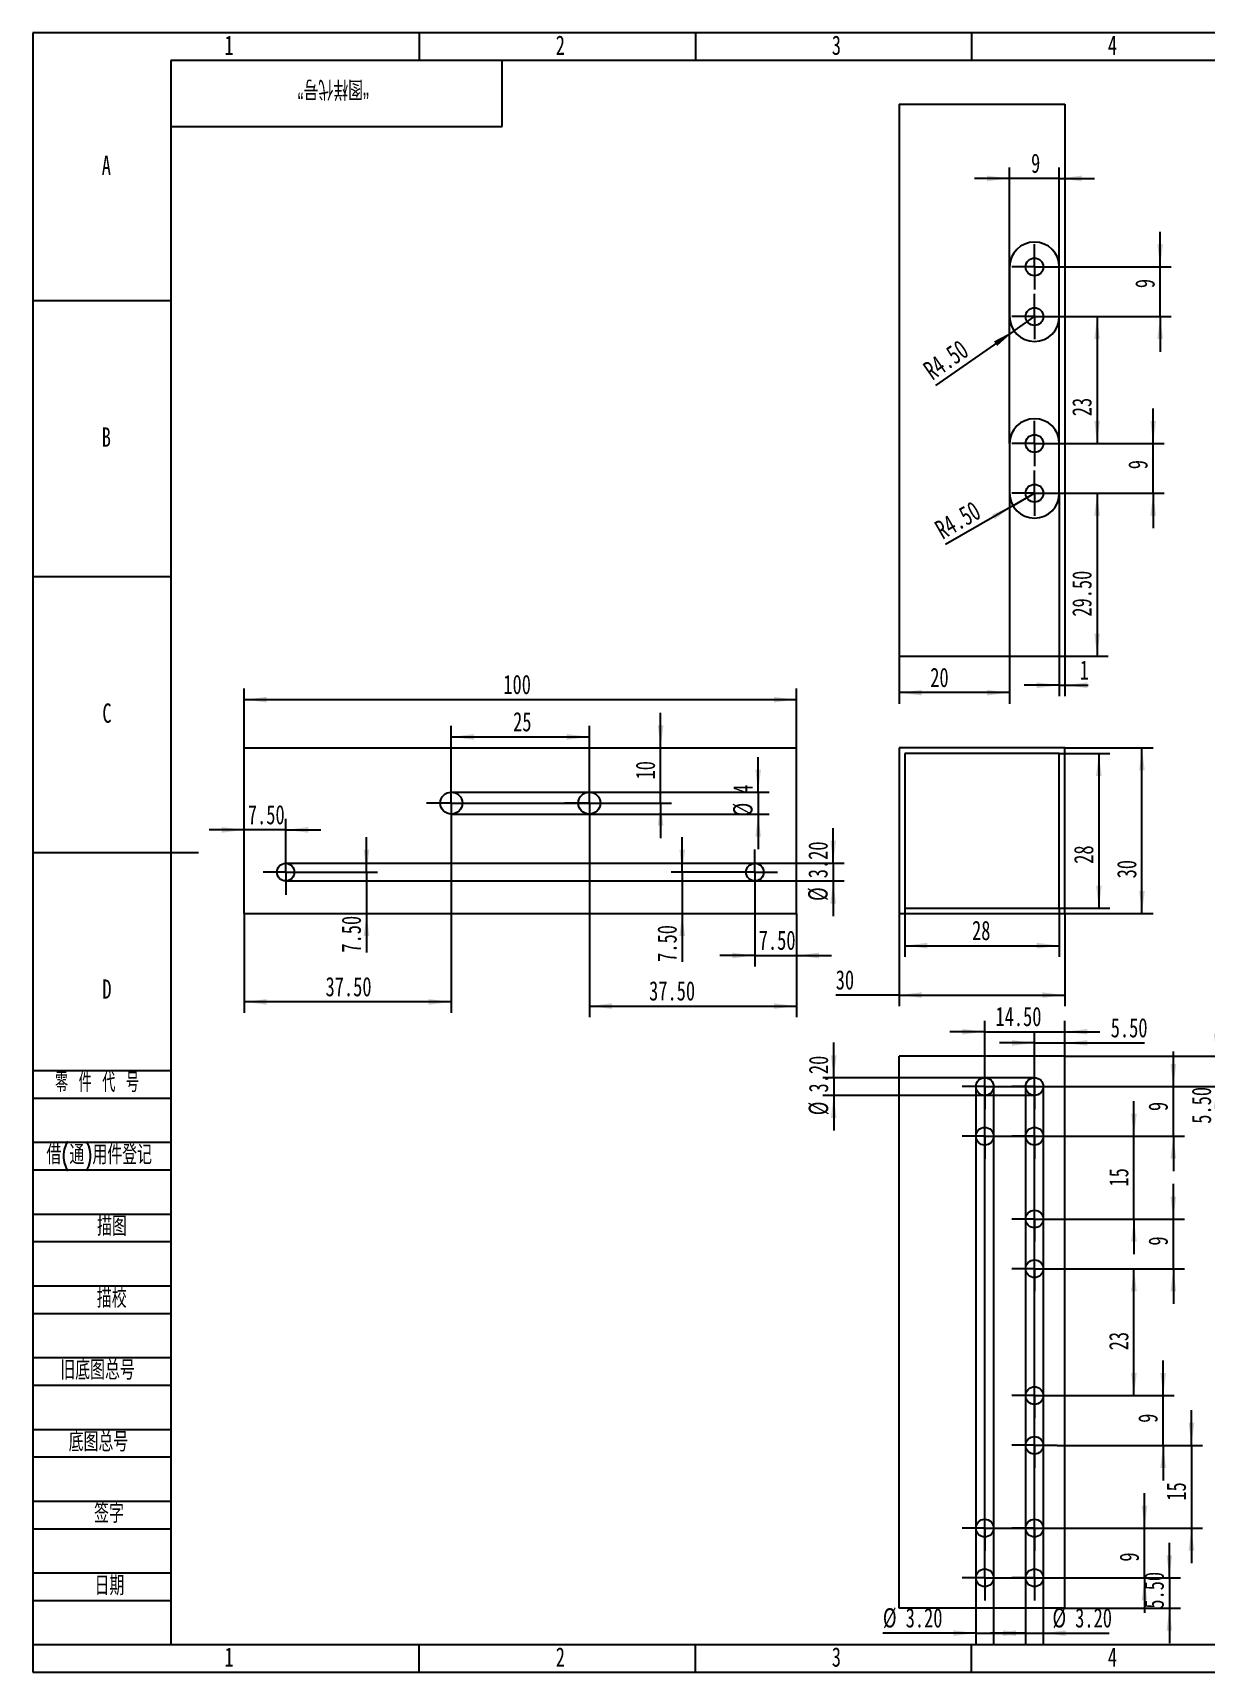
# Model space of a CAD drawing. Header units: millimetres. Extents: x 0 to 420, y 0 to 297.
# Drawn here: x 0 to 212.5, y 0 to 297 of the extents above; entities that cross this region are included whole.
import ezdxf

# ---------------------------------------------------------------- set-up
doc = ezdxf.new("R2010")
doc.units = ezdxf.units.MM
for name, color, linetype in [('10', 7, 'Continuous'), ('5', 7, 'Continuous'), ('9', 7, 'Continuous'), ('SLD-0', 7, 'Continuous')]:
    doc.layers.add(name, color=color, linetype=linetype)
doc.styles.add('SLDTEXTSTYLE0', font='TXT', dxfattribs={"width": 0.7, "bigfont": 'bigfont'})
doc.styles.add('SLDTEXTSTYLE2', font='TXT', dxfattribs={"width": 0.614286, "bigfont": 'bigfont'})
doc.styles.add('SLDTEXTSTYLE4', font='TXT', dxfattribs={"width": 0.7})
doc.dimstyles.new('SLDDIMSTYLE0', dxfattribs={"dimtxt": 3.5, "dimasz": 4.08, "dimexe": 0, "dimexo": 0.0625, "dimgap": 0.875, "dimtad": 2, "dimrnd": 1e-09, "dimzin": 12, "dimdsep": 46, "dimtxsty": 'SLDTEXTSTYLE4', "dimsah": 1, "dimcen": 0.09, "dimadec": 0, "dimazin": 3, "dimtfac": 1, "dimtofl": 0, "dimtmove": 0, "dimatfit": 3, "dimfxl": 1, "dimfrac": 2, "dimtolj": 1, "dimtzin": 12, "dimarcsym": 0})
doc.dimstyles.new('SLDDIMSTYLE1', dxfattribs={"dimtxt": 3.5, "dimasz": 4.08, "dimexe": 0, "dimexo": 0.0625, "dimgap": 0.875, "dimtad": 2, "dimrnd": 1e-09, "dimzin": 4, "dimdsep": 46, "dimtxsty": 'SLDTEXTSTYLE4', "dimsah": 1, "dimcen": 0.09, "dimadec": 0, "dimazin": 1, "dimtfac": 1, "dimtmove": 0, "dimatfit": 0, "dimfxl": 1, "dimfrac": 2, "dimtolj": 1, "dimtzin": 12, "dimarcsym": 0})
doc.dimstyles.new('SLDDIMSTYLE2', dxfattribs={"dimtxt": 3.5, "dimasz": 4.08, "dimexe": 0, "dimexo": 0.0625, "dimgap": 0.875, "dimtad": 2, "dimrnd": 1e-09, "dimzin": 12, "dimdsep": 46, "dimtxsty": 'SLDTEXTSTYLE4', "dimsah": 1, "dimcen": 0.09, "dimadec": 0, "dimazin": 3, "dimtfac": 1, "dimtmove": 0, "dimatfit": 0, "dimfxl": 1, "dimfrac": 2, "dimtolj": 1, "dimtzin": 12, "dimarcsym": 0})
doc.dimstyles.new('SLDDIMSTYLE3', dxfattribs={"dimtxt": 3.5, "dimasz": 4.08, "dimexe": 0, "dimexo": 0.0625, "dimgap": 0.875, "dimtad": 2, "dimrnd": 1e-09, "dimzin": 4, "dimdsep": 46, "dimtxsty": 'SLDTEXTSTYLE4', "dimsah": 1, "dimcen": 0.09, "dimadec": 0, "dimazin": 1, "dimtfac": 1, "dimtofl": 0, "dimtmove": 0, "dimatfit": 3, "dimfxl": 1, "dimfrac": 2, "dimtolj": 1, "dimtzin": 12, "dimarcsym": 0})
doc.dimstyles.new('SLDDIMSTYLE4', dxfattribs={"dimtxt": 3.5, "dimasz": 4.08, "dimexe": 0, "dimexo": 0.0625, "dimgap": 0.875, "dimtad": 2, "dimrnd": 1e-09, "dimzin": 4, "dimdsep": 46, "dimtxsty": 'SLDTEXTSTYLE4', "dimsah": 1, "dimcen": 0, "dimadec": 0, "dimazin": 1, "dimtfac": 1, "dimtofl": 0, "dimtmove": 0, "dimatfit": 3, "dimfxl": 1, "dimfrac": 2, "dimtolj": 1, "dimtzin": 12, "dimarcsym": 0})

# ---------------------------------------------------------------- blocks, each defined once
blk = doc.blocks.new('_D')
at = {"layer": '10'}
for p, q in [((156.91, 137.44), (156.91, 120.67)), ((186.91, 137.44), (186.91, 120.67)), ((156.91, 122.67), (145.42, 122.67)), ((156.91, 122.67), (186.91, 122.67))]:
    blk.add_line(p, q, dxfattribs=at)
for points in [[(156.91, 122.67), (160.99, 122.16), (160.99, 123.18)], [(186.91, 122.67), (182.83, 123.18), (182.83, 122.16)]]:
    blk.add_solid(points, dxfattribs=at)
at = {"layer": '10', "insert": (145.42, 127.18), "char_height": 3.5, "attachment_point": 1, "style": 'SLDTEXTSTYLE4'}
blk.add_mtext('30', dxfattribs=at)
blk = doc.blocks.new('_D_1')
at = {"layer": '10'}
for p, q in [((157.91, 138.44), (157.91, 129.62)), ((185.91, 138.44), (185.91, 129.62)), ((157.91, 131.62), (185.91, 131.62))]:
    blk.add_line(p, q, dxfattribs=at)
for points in [[(157.91, 131.62), (161.99, 131.11), (161.99, 132.13)], [(185.91, 131.62), (181.83, 132.13), (181.83, 131.11)]]:
    blk.add_solid(points, dxfattribs=at)
at = {"layer": '10', "insert": (170.11, 136.13), "char_height": 3.5, "attachment_point": 1, "style": 'SLDTEXTSTYLE4'}
blk.add_mtext('28', dxfattribs=at)
blk = doc.blocks.new('_D_2')
at = {"layer": '10'}
for p, q in [((186.91, 167.44), (202.89, 167.44)), ((200.89, 137.44), (200.89, 167.44)), ((186.91, 137.44), (202.89, 137.44))]:
    blk.add_line(p, q, dxfattribs=at)
for points in [[(200.89, 167.44), (200.38, 163.36), (201.39, 163.36)], [(200.89, 137.44), (201.39, 141.52), (200.38, 141.52)]]:
    blk.add_solid(points, dxfattribs=at)
at = {"layer": '10', "insert": (196.37, 143.81), "char_height": 3.5, "attachment_point": 1, "rotation": 90, "style": 'SLDTEXTSTYLE4'}
blk.add_mtext('30', dxfattribs=at)
blk = doc.blocks.new('_D_3')
at = {"layer": '10'}
for p, q in [((185.91, 166.44), (195.08, 166.44)), ((193.08, 166.44), (193.08, 138.44)), ((185.91, 138.44), (195.08, 138.44))]:
    blk.add_line(p, q, dxfattribs=at)
for points in [[(193.08, 166.44), (192.57, 162.36), (193.59, 162.36)], [(193.08, 138.44), (193.59, 142.52), (192.57, 142.52)]]:
    blk.add_solid(points, dxfattribs=at)
at = {"layer": '10', "insert": (188.57, 146.45), "char_height": 3.5, "attachment_point": 1, "rotation": 90, "style": 'SLDTEXTSTYLE4'}
blk.add_mtext('28', dxfattribs=at)
blk = doc.blocks.new('_D_4')
at = {"layer": '10'}
for p, q in [((130.8, 140.84), (130.8, 127.84)), ((138.3, 137.44), (138.3, 127.84)), ((130.8, 129.84), (124.45, 129.84)), ((130.8, 129.84), (138.3, 129.84)), ((138.3, 129.84), (144.65, 129.84))]:
    blk.add_line(p, q, dxfattribs=at)
for points in [[(130.8, 129.84), (126.72, 130.35), (126.72, 129.34)], [(138.3, 129.84), (142.38, 129.34), (142.38, 130.35)]]:
    blk.add_solid(points, dxfattribs=at)
at = {"layer": '10', "insert": (131.48, 134.36), "char_height": 3.5, "attachment_point": 1, "style": 'SLDTEXTSTYLE4'}
blk.add_mtext('7.50', dxfattribs=at)
blk = doc.blocks.new('_D_5')
at = {"layer": '10'}
for p, q in [((117.62, 144.94), (117.62, 151.29)), ((126.7, 144.94), (115.62, 144.94)), ((117.62, 144.94), (117.62, 137.44)), ((117.62, 137.44), (117.62, 128.69))]:
    blk.add_line(p, q, dxfattribs=at)
for points in [[(117.62, 144.94), (118.13, 149.02), (117.11, 149.02)], [(117.62, 137.44), (117.11, 133.36), (118.13, 133.36)]]:
    blk.add_solid(points, dxfattribs=at)
at = {"layer": '10', "insert": (113.11, 128.69), "char_height": 3.5, "attachment_point": 1, "rotation": 90, "style": 'SLDTEXTSTYLE4'}
blk.add_mtext('7.50', dxfattribs=at)
blk = doc.blocks.new('_D_6')
at = {"layer": '10'}
for p, q in [((60.44, 144.94), (60.44, 151.29)), ((49.9, 144.94), (62.44, 144.94)), ((60.44, 144.94), (60.44, 137.44)), ((60.44, 137.44), (60.44, 130.36))]:
    blk.add_line(p, q, dxfattribs=at)
for points in [[(60.44, 144.94), (60.95, 149.02), (59.93, 149.02)], [(60.44, 137.44), (59.93, 133.36), (60.95, 133.36)]]:
    blk.add_solid(points, dxfattribs=at)
at = {"layer": '10', "insert": (55.93, 130.36), "char_height": 3.5, "attachment_point": 1, "rotation": 90, "style": 'SLDTEXTSTYLE4'}
blk.add_mtext('7.50', dxfattribs=at)
blk = doc.blocks.new('_D_7')
at = {"layer": '10'}
for p, q in [((45.8, 149.04), (45.8, 154.6)), ((38.3, 152.6), (31.95, 152.6)), ((45.8, 152.6), (38.3, 152.6)), ((45.8, 152.6), (52.15, 152.6))]:
    blk.add_line(p, q, dxfattribs=at)
for points in [[(38.3, 152.6), (34.22, 153.11), (34.22, 152.09)], [(45.8, 152.6), (49.88, 152.09), (49.88, 153.11)]]:
    blk.add_solid(points, dxfattribs=at)
at = {"layer": '10', "insert": (38.95, 157.11), "char_height": 3.5, "attachment_point": 1, "style": 'SLDTEXTSTYLE4'}
blk.add_mtext('7.50', dxfattribs=at)
blk = doc.blocks.new('_D_8')
at = {"layer": '10'}
for p, q in [((113.7, 167.44), (113.7, 173.79)), ((113.7, 157.44), (113.7, 167.44)), ((80.3, 157.44), (115.7, 157.44)), ((113.7, 157.44), (113.7, 151.09))]:
    blk.add_line(p, q, dxfattribs=at)
for points in [[(113.7, 167.44), (114.21, 171.52), (113.2, 171.52)], [(113.7, 157.44), (113.2, 153.36), (114.21, 153.36)]]:
    blk.add_solid(points, dxfattribs=at)
at = {"layer": '10', "insert": (109.19, 161.73), "char_height": 3.5, "attachment_point": 1, "rotation": 90, "style": 'SLDTEXTSTYLE4'}
blk.add_mtext('10', dxfattribs=at)
blk = doc.blocks.new('_D_9')
at = {"layer": '10'}
for p, q in [((75.8, 161.94), (75.8, 171.44)), ((75.8, 169.44), (100.8, 169.44)), ((100.8, 161.94), (100.8, 171.44))]:
    blk.add_line(p, q, dxfattribs=at)
for points in [[(75.8, 169.44), (79.88, 168.93), (79.88, 169.95)], [(100.8, 169.44), (96.72, 169.95), (96.72, 168.93)]]:
    blk.add_solid(points, dxfattribs=at)
at = {"layer": '10', "insert": (86.99, 173.95), "char_height": 3.5, "attachment_point": 1, "style": 'SLDTEXTSTYLE4'}
blk.add_mtext('25', dxfattribs=at)
blk = doc.blocks.new('_D_10')
at = {"layer": '10'}
for p, q in [((38.3, 167.44), (38.3, 178.19)), ((38.3, 176.19), (138.3, 176.19)), ((138.3, 167.44), (138.3, 178.19))]:
    blk.add_line(p, q, dxfattribs=at)
for points in [[(38.3, 176.19), (42.38, 175.68), (42.38, 176.7)], [(138.3, 176.19), (134.22, 176.7), (134.22, 175.68)]]:
    blk.add_solid(points, dxfattribs=at)
at = {"layer": '10', "insert": (85.22, 180.7), "char_height": 3.5, "attachment_point": 1, "style": 'SLDTEXTSTYLE4'}
blk.add_mtext('100', dxfattribs=at)
blk = doc.blocks.new('_D_11')
at = {"layer": '10'}
for p, q in [((100.8, 152.94), (100.8, 118.67)), ((138.3, 137.44), (138.3, 118.67)), ((100.8, 120.67), (138.3, 120.67))]:
    blk.add_line(p, q, dxfattribs=at)
for points in [[(100.8, 120.67), (104.88, 120.17), (104.88, 121.18)], [(138.3, 120.67), (134.22, 121.18), (134.22, 120.17)]]:
    blk.add_solid(points, dxfattribs=at)
at = {"layer": '10', "insert": (111.62, 125.19), "char_height": 3.5, "attachment_point": 1, "style": 'SLDTEXTSTYLE4'}
blk.add_mtext('37.50', dxfattribs=at)
blk = doc.blocks.new('_D_12')
at = {"layer": '10'}
for p, q in [((75.8, 152.94), (75.8, 119.44)), ((38.3, 137.44), (38.3, 119.44)), ((75.8, 121.44), (38.3, 121.44))]:
    blk.add_line(p, q, dxfattribs=at)
for points in [[(38.3, 121.44), (42.38, 120.93), (42.38, 121.95)], [(75.8, 121.44), (71.72, 121.95), (71.72, 120.93)]]:
    blk.add_solid(points, dxfattribs=at)
at = {"layer": '10', "insert": (53.02, 125.95), "char_height": 3.5, "attachment_point": 1, "style": 'SLDTEXTSTYLE4'}
blk.add_mtext('37.50', dxfattribs=at)
blk = doc.blocks.new('_D_13')
at = {"layer": '10'}
for p, q in [((144.96, 146.54), (144.96, 152.89)), ((45.8, 146.54), (146.96, 146.54)), ((144.96, 146.54), (144.96, 143.34)), ((45.8, 143.34), (146.96, 143.34)), ((144.96, 143.34), (144.96, 136.99))]:
    blk.add_line(p, q, dxfattribs=at)
for points in [[(144.96, 146.54), (145.47, 150.62), (144.45, 150.62)], [(144.96, 143.34), (144.45, 139.26), (145.47, 139.26)]]:
    blk.add_solid(points, dxfattribs=at)
at = {"layer": '10', "char_height": 3.5, "attachment_point": 1, "rotation": 90, "style": 'SLDTEXTSTYLE4'}
for s, insert in [('3.20', (140.45, 143.84)), ('%%c', (140.44, 139.72))]:
    blk.add_mtext(s, dxfattribs=dict(at, insert=insert))
blk = doc.blocks.new('_D_14')
at = {"layer": '10'}
for p, q in [((131.38, 159.44), (131.38, 165.79)), ((75.8, 159.44), (133.38, 159.44)), ((131.38, 159.44), (131.38, 155.44)), ((75.8, 155.44), (133.38, 155.44)), ((131.38, 155.44), (131.38, 149.09))]:
    blk.add_line(p, q, dxfattribs=at)
for points in [[(131.38, 159.44), (131.88, 163.52), (130.87, 163.52)], [(131.38, 155.44), (130.87, 151.36), (131.88, 151.36)]]:
    blk.add_solid(points, dxfattribs=at)
at = {"layer": '10', "char_height": 3.5, "attachment_point": 1, "rotation": 90, "style": 'SLDTEXTSTYLE4'}
for s, insert in [('4', (126.86, 159.14)), ('%%c', (126.85, 155.03))]:
    blk.add_mtext(s, dxfattribs=dict(at, insert=insert))
blk = doc.blocks.new('SW_CENTERMARKSYMBOL_4')
at = {"layer": '10', "color": 0}
for p, q in [((0, 2.5), (0, 4.1)), ((-2.5, 0), (-4.1, 0)), ((0, 0), (-2.5, 0)), ((0, 0), (0, 2.5)), ((0, 0), (0, -2.5)), ((0, 0), (2.5, 0)), ((2.5, 0), (4.1, 0)), ((0, -2.5), (0, -4.1))]:
    blk.add_line(p, q, dxfattribs=at)
blk = doc.blocks.new('SW_CENTERMARKSYMBOL_5')
at = {"layer": '10', "color": 0}
for p, q in [((0, 2.5), (0, 4.1)), ((-2.5, 0), (-4.1, 0)), ((0, 0), (-2.5, 0)), ((0, 0), (0, 2.5)), ((0, 0), (0, -2.5)), ((0, 0), (2.5, 0)), ((2.5, 0), (4.1, 0)), ((0, -2.5), (0, -4.1))]:
    blk.add_line(p, q, dxfattribs=at)
blk = doc.blocks.new('SW_CENTERMARKSYMBOL_6')
at = {"layer": '10', "color": 0}
for p, q in [((0, 2.5), (0, 4.5)), ((-2.5, 0), (-4.5, 0)), ((0, 0), (-2.5, 0)), ((0, 0), (0, 2.5)), ((0, 0), (0, -2.5)), ((0, 0), (2.5, 0)), ((2.5, 0), (4.5, 0)), ((0, -2.5), (0, -4.5))]:
    blk.add_line(p, q, dxfattribs=at)
blk = doc.blocks.new('SW_CENTERMARKSYMBOL_7')
at = {"layer": '10', "color": 0}
for p, q in [((0, 2.5), (0, 4.5)), ((-2.5, 0), (-4.5, 0)), ((0, 0), (-2.5, 0)), ((0, 0), (0, 2.5)), ((0, 0), (0, -2.5)), ((0, 0), (2.5, 0)), ((2.5, 0), (4.5, 0)), ((0, -2.5), (0, -4.5))]:
    blk.add_line(p, q, dxfattribs=at)
blk = doc.blocks.new('_D_15')
at = {"layer": '10'}
for p, q in [((176.91, 270.61), (170.56, 270.61)), ((176.91, 222.58), (176.91, 272.61)), ((185.91, 270.61), (176.91, 270.61)), ((185.91, 222.58), (185.91, 272.61)), ((185.91, 270.61), (192.26, 270.61))]:
    blk.add_line(p, q, dxfattribs=at)
for points in [[(176.91, 270.61), (172.83, 271.12), (172.83, 270.1)], [(185.91, 270.61), (189.99, 270.1), (189.99, 271.12)]]:
    blk.add_solid(points, dxfattribs=at)
at = {"layer": '10', "insert": (180.8, 275.12), "char_height": 3.5, "attachment_point": 1, "style": 'SLDTEXTSTYLE4'}
blk.add_mtext('9', dxfattribs=at)
blk = doc.blocks.new('_D_16')
at = {"layer": '10'}
for p, q in [((202.91, 222.58), (202.91, 228.93)), ((181.41, 222.58), (204.91, 222.58)), ((202.91, 213.58), (202.91, 222.58)), ((181.41, 213.58), (204.91, 213.58)), ((202.91, 213.58), (202.91, 207.23))]:
    blk.add_line(p, q, dxfattribs=at)
for points in [[(202.91, 222.58), (203.42, 226.66), (202.41, 226.66)], [(202.91, 213.58), (202.41, 209.5), (203.42, 209.5)]]:
    blk.add_solid(points, dxfattribs=at)
at = {"layer": '10', "insert": (198.4, 217.93), "char_height": 3.5, "attachment_point": 1, "rotation": 90, "style": 'SLDTEXTSTYLE4'}
blk.add_mtext('9', dxfattribs=at)
blk = doc.blocks.new('_D_17')
at = {"layer": '10'}
for q in [(165.28, 204.27), (181.41, 213.58)]:
    blk.add_line((177.52, 211.33), q, dxfattribs=at)
blk.add_solid([(177.52, 211.33), (173.73, 209.73), (174.24, 208.85)], dxfattribs=at)
at = {"layer": '10', "insert": (163.03, 208.16), "char_height": 3.5, "attachment_point": 1, "rotation": 30, "style": 'SLDTEXTSTYLE4'}
blk.add_mtext('R4.50', dxfattribs=at)
blk = doc.blocks.new('_D_18')
at = {"layer": '10'}
for p, q in [((204.18, 254.58), (204.18, 260.93)), ((181.41, 254.58), (206.18, 254.58)), ((204.18, 245.58), (204.18, 254.58)), ((181.41, 245.58), (206.18, 245.58)), ((204.18, 245.58), (204.18, 239.23))]:
    blk.add_line(p, q, dxfattribs=at)
for points in [[(204.18, 254.58), (204.69, 258.66), (203.67, 258.66)], [(204.18, 245.58), (203.67, 241.5), (204.69, 241.5)]]:
    blk.add_solid(points, dxfattribs=at)
at = {"layer": '10', "insert": (199.67, 250.74), "char_height": 3.5, "attachment_point": 1, "rotation": 90, "style": 'SLDTEXTSTYLE4'}
blk.add_mtext('9', dxfattribs=at)
blk = doc.blocks.new('_D_19')
at = {"layer": '10'}
for q in [(181.41, 245.58), (163.51, 233.13)]:
    blk.add_line((177.72, 243.01), q, dxfattribs=at)
blk.add_solid([(177.72, 243.01), (174.08, 241.1), (174.66, 240.27)], dxfattribs=at)
at = {"layer": '10', "insert": (160.94, 236.82), "char_height": 3.5, "attachment_point": 1, "rotation": 34.8356, "style": 'SLDTEXTSTYLE4'}
blk.add_mtext('R4.50', dxfattribs=at)
blk = doc.blocks.new('_D_20')
at = {"layer": '10'}
for p, q in [((181.41, 213.58), (194.76, 213.58)), ((192.76, 213.58), (192.76, 184.08)), ((186.91, 184.08), (194.76, 184.08))]:
    blk.add_line(p, q, dxfattribs=at)
for points in [[(192.76, 213.58), (192.26, 209.5), (193.27, 209.5)], [(192.76, 184.08), (193.27, 188.16), (192.26, 188.16)]]:
    blk.add_solid(points, dxfattribs=at)
at = {"layer": '10', "insert": (188.25, 191.22), "char_height": 3.5, "attachment_point": 1, "rotation": 90, "style": 'SLDTEXTSTYLE4'}
blk.add_mtext('29.50', dxfattribs=at)
blk = doc.blocks.new('_D_21')
at = {"layer": '10'}
for p, q in [((181.41, 245.58), (194.76, 245.58)), ((192.76, 245.58), (192.76, 222.58)), ((181.41, 222.58), (194.76, 222.58))]:
    blk.add_line(p, q, dxfattribs=at)
for points in [[(192.76, 245.58), (192.26, 241.5), (193.27, 241.5)], [(192.76, 222.58), (193.27, 226.66), (192.26, 226.66)]]:
    blk.add_solid(points, dxfattribs=at)
at = {"layer": '10', "insert": (188.25, 227.54), "char_height": 3.5, "attachment_point": 1, "rotation": 90, "style": 'SLDTEXTSTYLE4'}
blk.add_mtext('23', dxfattribs=at)
blk = doc.blocks.new('_D_22')
at = {"layer": '10'}
for p, q in [((185.91, 213.58), (185.91, 176.8)), ((186.91, 184.08), (186.91, 176.8)), ((185.91, 178.8), (179.56, 178.8)), ((185.91, 178.8), (186.91, 178.8)), ((186.91, 178.8), (191.16, 178.8))]:
    blk.add_line(p, q, dxfattribs=at)
for points in [[(185.91, 178.8), (181.83, 179.31), (181.83, 178.29)], [(186.91, 178.8), (190.99, 178.29), (190.99, 179.31)]]:
    blk.add_solid(points, dxfattribs=at)
at = {"layer": '10', "insert": (189.62, 183.31), "char_height": 3.5, "attachment_point": 1, "style": 'SLDTEXTSTYLE4'}
blk.add_mtext('1', dxfattribs=at)
blk = doc.blocks.new('_D_23')
at = {"layer": '10'}
for p, q in [((176.91, 213.58), (176.91, 175.46)), ((156.91, 184.08), (156.91, 175.46)), ((176.91, 177.46), (156.91, 177.46))]:
    blk.add_line(p, q, dxfattribs=at)
for points in [[(156.91, 177.46), (160.99, 176.95), (160.99, 177.97)], [(176.91, 177.46), (172.83, 177.97), (172.83, 176.95)]]:
    blk.add_solid(points, dxfattribs=at)
at = {"layer": '10', "insert": (162.54, 181.97), "char_height": 3.5, "attachment_point": 1, "style": 'SLDTEXTSTYLE4'}
blk.add_mtext('20', dxfattribs=at)
blk = doc.blocks.new('SW_CENTERMARKSYMBOL_8')
at = {"layer": '10', "color": 0}
for p, q in [((0, 2.5), (0, 4.1)), ((-2.5, 0), (-4.1, 0)), ((0, 0), (-2.5, 0)), ((0, 0), (0, 2.5)), ((0, 0), (0, -2.5)), ((0, 0), (2.5, 0)), ((2.5, 0), (4.1, 0)), ((0, -2.5), (0, -4.1))]:
    blk.add_line(p, q, dxfattribs=at)
blk = doc.blocks.new('SW_CENTERMARKSYMBOL_9')
at = {"layer": '10', "color": 0}
for p, q in [((0, 2.5), (0, 4.1)), ((-2.5, 0), (-4.1, 0)), ((0, 0), (-2.5, 0)), ((0, 0), (0, 2.5)), ((0, 0), (0, -2.5)), ((0, 0), (2.5, 0)), ((2.5, 0), (4.1, 0)), ((0, -2.5), (0, -4.1))]:
    blk.add_line(p, q, dxfattribs=at)
blk = doc.blocks.new('SW_CENTERMARKSYMBOL_10')
at = {"layer": '10', "color": 0}
for p, q in [((0, 2.5), (0, 4.1)), ((-2.5, 0), (-4.1, 0)), ((0, 0), (-2.5, 0)), ((0, 0), (0, 2.5)), ((0, 0), (0, -2.5)), ((0, 0), (2.5, 0)), ((2.5, 0), (4.1, 0)), ((0, -2.5), (0, -4.1))]:
    blk.add_line(p, q, dxfattribs=at)
blk = doc.blocks.new('SW_CENTERMARKSYMBOL_11')
at = {"layer": '10', "color": 0}
for p, q in [((0, 2.5), (0, 4.1)), ((-2.5, 0), (-4.1, 0)), ((0, 0), (-2.5, 0)), ((0, 0), (0, 2.5)), ((0, 0), (0, -2.5)), ((0, 0), (2.5, 0)), ((2.5, 0), (4.1, 0)), ((0, -2.5), (0, -4.1))]:
    blk.add_line(p, q, dxfattribs=at)
blk = doc.blocks.new('_D_24')
at = {"layer": '10'}
for p, q in [((172.41, 116.03), (166.06, 116.03)), ((172.41, 21.2), (172.41, 118.03)), ((172.41, 116.03), (186.91, 116.03)), ((186.91, 111.6), (186.91, 118.03)), ((186.91, 116.03), (193.26, 116.03))]:
    blk.add_line(p, q, dxfattribs=at)
for points in [[(172.41, 116.03), (168.33, 116.53), (168.33, 115.52)], [(186.91, 116.03), (190.99, 115.52), (190.99, 116.53)]]:
    blk.add_solid(points, dxfattribs=at)
at = {"layer": '10', "insert": (174.35, 120.54), "char_height": 3.5, "attachment_point": 1, "style": 'SLDTEXTSTYLE4'}
blk.add_mtext('14.50', dxfattribs=at)
blk = doc.blocks.new('_D_25')
at = {"layer": '10'}
for p, q in [((181.41, 21.2), (181.41, 116)), ((186.91, 111.6), (186.91, 116)), ((181.41, 114), (175.06, 114)), ((181.41, 114), (186.91, 114)), ((186.91, 114), (201.37, 114))]:
    blk.add_line(p, q, dxfattribs=at)
for points in [[(181.41, 114), (177.33, 114.51), (177.33, 113.49)], [(186.91, 114), (190.99, 113.49), (190.99, 114.51)]]:
    blk.add_solid(points, dxfattribs=at)
at = {"layer": '10', "insert": (195.23, 118.51), "char_height": 3.5, "attachment_point": 1, "style": 'SLDTEXTSTYLE4'}
blk.add_mtext('5.50', dxfattribs=at)
blk = doc.blocks.new('_D_26')
at = {"layer": '10'}
for p, q in [((205.85, 17.1), (205.85, 23.45)), ((176.51, 17.1), (207.85, 17.1)), ((205.85, 17.1), (205.85, 11.6)), ((186.91, 11.6), (207.85, 11.6)), ((205.85, 11.6), (205.85, 5.25))]:
    blk.add_line(p, q, dxfattribs=at)
for points in [[(205.85, 17.1), (206.36, 21.18), (205.34, 21.18)], [(205.85, 11.6), (205.34, 7.52), (206.36, 7.52)]]:
    blk.add_solid(points, dxfattribs=at)
at = {"layer": '10', "insert": (201.34, 11.51), "char_height": 3.5, "attachment_point": 1, "rotation": 90, "style": 'SLDTEXTSTYLE4'}
blk.add_mtext('5.50', dxfattribs=at)
blk = doc.blocks.new('_D_27')
at = {"layer": '10'}
for p, q in [((201.35, 26.1), (201.35, 32.45)), ((176.51, 26.1), (203.35, 26.1)), ((201.35, 17.1), (201.35, 26.1)), ((176.51, 17.1), (203.35, 17.1)), ((201.35, 17.1), (201.35, 10.75))]:
    blk.add_line(p, q, dxfattribs=at)
for points in [[(201.35, 26.1), (201.85, 30.18), (200.84, 30.18)], [(201.35, 17.1), (200.84, 13.02), (201.85, 13.02)]]:
    blk.add_solid(points, dxfattribs=at)
at = {"layer": '10', "insert": (196.83, 20.03), "char_height": 3.5, "attachment_point": 1, "rotation": 90, "style": 'SLDTEXTSTYLE4'}
blk.add_mtext('9', dxfattribs=at)
blk = doc.blocks.new('_D_28')
at = {"layer": '10'}
for p, q in [((209.85, 41.1), (209.85, 47.45)), ((185.51, 41.1), (211.85, 41.1)), ((209.85, 41.1), (209.85, 26.1)), ((185.51, 26.1), (211.85, 26.1)), ((209.85, 26.1), (209.85, 19.75))]:
    blk.add_line(p, q, dxfattribs=at)
for points in [[(209.85, 41.1), (210.36, 45.18), (209.34, 45.18)], [(209.85, 26.1), (209.34, 22.02), (210.36, 22.02)]]:
    blk.add_solid(points, dxfattribs=at)
at = {"layer": '10', "insert": (205.34, 31.08), "char_height": 3.5, "attachment_point": 1, "rotation": 90, "style": 'SLDTEXTSTYLE4'}
blk.add_mtext('15', dxfattribs=at)
blk = doc.blocks.new('_D_29')
at = {"layer": '10'}
for p, q in [((204.73, 50.1), (204.73, 56.45)), ((185.51, 50.1), (206.73, 50.1)), ((204.73, 41.1), (204.73, 50.1)), ((185.51, 41.1), (206.73, 41.1)), ((204.73, 41.1), (204.73, 34.75))]:
    blk.add_line(p, q, dxfattribs=at)
for points in [[(204.73, 50.1), (205.23, 54.18), (204.22, 54.18)], [(204.73, 41.1), (204.22, 37.02), (205.23, 37.02)]]:
    blk.add_solid(points, dxfattribs=at)
at = {"layer": '10', "insert": (200.21, 45.18), "char_height": 3.5, "attachment_point": 1, "rotation": 90, "style": 'SLDTEXTSTYLE4'}
blk.add_mtext('9', dxfattribs=at)
blk = doc.blocks.new('_D_30')
at = {"layer": '10'}
for p, q in [((185.51, 73.1), (201.43, 73.1)), ((199.43, 50.1), (199.43, 73.1)), ((185.51, 50.1), (201.43, 50.1))]:
    blk.add_line(p, q, dxfattribs=at)
for points in [[(199.43, 73.1), (198.92, 69.02), (199.94, 69.02)], [(199.43, 50.1), (199.94, 54.18), (198.92, 54.18)]]:
    blk.add_solid(points, dxfattribs=at)
at = {"layer": '10', "insert": (194.92, 58.31), "char_height": 3.5, "attachment_point": 1, "rotation": 90, "style": 'SLDTEXTSTYLE4'}
blk.add_mtext('23', dxfattribs=at)
blk = doc.blocks.new('_D_31')
at = {"layer": '10'}
for p, q in [((206.57, 82.1), (206.57, 88.45)), ((185.51, 82.1), (208.57, 82.1)), ((206.57, 73.1), (206.57, 82.1)), ((185.51, 73.1), (208.57, 73.1)), ((206.57, 73.1), (206.57, 66.75))]:
    blk.add_line(p, q, dxfattribs=at)
for points in [[(206.57, 82.1), (207.08, 86.18), (206.06, 86.18)], [(206.57, 73.1), (206.06, 69.02), (207.08, 69.02)]]:
    blk.add_solid(points, dxfattribs=at)
at = {"layer": '10', "insert": (202.06, 77.28), "char_height": 3.5, "attachment_point": 1, "rotation": 90, "style": 'SLDTEXTSTYLE4'}
blk.add_mtext('9', dxfattribs=at)
blk = doc.blocks.new('_D_32')
at = {"layer": '10'}
for p, q in [((199.43, 97.1), (199.43, 103.45)), ((176.51, 97.1), (201.43, 97.1)), ((199.43, 82.1), (199.43, 97.1)), ((185.51, 82.1), (201.43, 82.1)), ((199.43, 82.1), (199.43, 75.75))]:
    blk.add_line(p, q, dxfattribs=at)
for points in [[(199.43, 97.1), (199.94, 101.18), (198.92, 101.18)], [(199.43, 82.1), (198.92, 78.02), (199.94, 78.02)]]:
    blk.add_solid(points, dxfattribs=at)
at = {"layer": '10', "insert": (194.92, 87.98), "char_height": 3.5, "attachment_point": 1, "rotation": 90, "style": 'SLDTEXTSTYLE4'}
blk.add_mtext('15', dxfattribs=at)
blk = doc.blocks.new('_D_33')
at = {"layer": '10'}
for p, q in [((206.57, 106.1), (206.57, 112.45)), ((176.51, 106.1), (208.57, 106.1)), ((206.57, 97.1), (206.57, 106.1)), ((176.51, 97.1), (208.57, 97.1)), ((206.57, 97.1), (206.57, 90.75))]:
    blk.add_line(p, q, dxfattribs=at)
for points in [[(206.57, 106.1), (207.08, 110.18), (206.06, 110.18)], [(206.57, 97.1), (206.06, 93.02), (207.08, 93.02)]]:
    blk.add_solid(points, dxfattribs=at)
at = {"layer": '10', "insert": (202.06, 101.66), "char_height": 3.5, "attachment_point": 1, "rotation": 90, "style": 'SLDTEXTSTYLE4'}
blk.add_mtext('9', dxfattribs=at)
blk = doc.blocks.new('_D_34')
at = {"layer": '10'}
for p, q in [((214.41, 111.6), (214.41, 117.95)), ((186.91, 111.6), (216.41, 111.6)), ((214.41, 106.1), (214.41, 111.6)), ((176.51, 106.1), (216.41, 106.1)), ((214.41, 106.1), (214.41, 99.36))]:
    blk.add_line(p, q, dxfattribs=at)
for points in [[(214.41, 111.6), (214.92, 115.68), (213.91, 115.68)], [(214.41, 106.1), (213.91, 102.02), (214.92, 102.02)]]:
    blk.add_solid(points, dxfattribs=at)
at = {"layer": '10', "insert": (209.9, 99.36), "char_height": 3.5, "attachment_point": 1, "rotation": 90, "style": 'SLDTEXTSTYLE4'}
blk.add_mtext('5.50', dxfattribs=at)
blk = doc.blocks.new('_D_35')
at = {"layer": '10'}
for p, q in [((145.06, 107.7), (145.06, 114.05)), ((181.41, 107.7), (143.06, 107.7)), ((145.06, 107.7), (145.06, 104.5)), ((181.41, 104.5), (143.06, 104.5)), ((145.06, 104.5), (145.06, 98.15))]:
    blk.add_line(p, q, dxfattribs=at)
for points in [[(145.06, 107.7), (145.57, 111.78), (144.55, 111.78)], [(145.06, 104.5), (144.55, 100.42), (145.57, 100.42)]]:
    blk.add_solid(points, dxfattribs=at)
at = {"layer": '10', "char_height": 3.5, "attachment_point": 1, "rotation": 90, "style": 'SLDTEXTSTYLE4'}
for s, insert in [('3.20', (140.55, 105.02)), ('%%c', (140.53, 100.9))]:
    blk.add_mtext(s, dxfattribs=dict(at, insert=insert))
blk = doc.blocks.new('_D_36')
at = {"layer": '10'}
for p, q in [((179.81, 106.1), (179.81, 5.08)), ((183.01, 106.1), (183.01, 5.08)), ((179.81, 7.08), (173.46, 7.08)), ((179.81, 7.08), (183.01, 7.08)), ((183.01, 7.08), (194.93, 7.08))]:
    blk.add_line(p, q, dxfattribs=at)
for points in [[(179.81, 7.08), (175.73, 7.59), (175.73, 6.58)], [(183.01, 7.08), (187.09, 6.58), (187.09, 7.59)]]:
    blk.add_solid(points, dxfattribs=at)
at = {"layer": '10', "char_height": 3.5, "attachment_point": 1, "style": 'SLDTEXTSTYLE4'}
for s, insert in [('%%c', (184.68, 11.61)), ('3.20', (188.79, 11.6))]:
    blk.add_mtext(s, dxfattribs=dict(at, insert=insert))
blk = doc.blocks.new('_D_37')
at = {"layer": '10'}
for p, q in [((170.81, 106.1), (170.81, 5.08)), ((174.01, 106.1), (174.01, 5.08)), ((170.81, 7.08), (153.97, 7.08)), ((170.81, 7.08), (174.01, 7.08)), ((174.01, 7.08), (180.36, 7.08))]:
    blk.add_line(p, q, dxfattribs=at)
for points in [[(170.81, 7.08), (166.73, 7.59), (166.73, 6.58)], [(174.01, 7.08), (178.09, 6.58), (178.09, 7.59)]]:
    blk.add_solid(points, dxfattribs=at)
at = {"layer": '10', "char_height": 3.5, "attachment_point": 1, "style": 'SLDTEXTSTYLE4'}
for s, insert in [('%%c', (153.97, 11.61)), ('3.20', (158.09, 11.6))]:
    blk.add_mtext(s, dxfattribs=dict(at, insert=insert))
blk = doc.blocks.new('SW_CENTERMARKSYMBOL_12')
at = {"layer": '10', "color": 0}
for p, q in [((0, 2.5), (0, 4.1)), ((-2.5, 0), (-4.1, 0)), ((0, 0), (-2.5, 0)), ((0, 0), (0, 2.5)), ((0, 0), (0, -2.5)), ((0, 0), (2.5, 0)), ((2.5, 0), (4.1, 0)), ((0, -2.5), (0, -4.1))]:
    blk.add_line(p, q, dxfattribs=at)
blk = doc.blocks.new('SW_CENTERMARKSYMBOL_13')
at = {"layer": '10', "color": 0}
for p, q in [((0, 2.5), (0, 4.1)), ((-2.5, 0), (-4.1, 0)), ((0, 0), (-2.5, 0)), ((0, 0), (0, 2.5)), ((0, 0), (0, -2.5)), ((0, 0), (2.5, 0)), ((2.5, 0), (4.1, 0)), ((0, -2.5), (0, -4.1))]:
    blk.add_line(p, q, dxfattribs=at)
blk = doc.blocks.new('SW_CENTERMARKSYMBOL_14')
at = {"layer": '10', "color": 0}
for p, q in [((0, 2.5), (0, 4.1)), ((-2.5, 0), (-4.1, 0)), ((0, 0), (-2.5, 0)), ((0, 0), (0, 2.5)), ((0, 0), (0, -2.5)), ((0, 0), (2.5, 0)), ((2.5, 0), (4.1, 0)), ((0, -2.5), (0, -4.1))]:
    blk.add_line(p, q, dxfattribs=at)
blk = doc.blocks.new('SW_CENTERMARKSYMBOL_15')
at = {"layer": '10', "color": 0}
for p, q in [((0, 2.5), (0, 4.1)), ((-2.5, 0), (-4.1, 0)), ((0, 0), (-2.5, 0)), ((0, 0), (0, 2.5)), ((0, 0), (0, -2.5)), ((0, 0), (2.5, 0)), ((2.5, 0), (4.1, 0)), ((0, -2.5), (0, -4.1))]:
    blk.add_line(p, q, dxfattribs=at)
blk = doc.blocks.new('SW_CENTERMARKSYMBOL_16')
at = {"layer": '10', "color": 0}
for p, q in [((0, 2.5), (0, 4.1)), ((-2.5, 0), (-4.1, 0)), ((0, 0), (-2.5, 0)), ((0, 0), (0, 2.5)), ((0, 0), (0, -2.5)), ((0, 0), (2.5, 0)), ((2.5, 0), (4.1, 0)), ((0, -2.5), (0, -4.1))]:
    blk.add_line(p, q, dxfattribs=at)
blk = doc.blocks.new('SW_CENTERMARKSYMBOL_17')
at = {"layer": '10', "color": 0}
for p, q in [((0, 2.5), (0, 4.1)), ((-2.5, 0), (-4.1, 0)), ((0, 0), (-2.5, 0)), ((0, 0), (0, 2.5)), ((0, 0), (0, -2.5)), ((0, 0), (2.5, 0)), ((2.5, 0), (4.1, 0)), ((0, -2.5), (0, -4.1))]:
    blk.add_line(p, q, dxfattribs=at)
blk = doc.blocks.new('SW_CENTERMARKSYMBOL_18')
at = {"layer": '10', "color": 0}
for p, q in [((0, 2.5), (0, 4.1)), ((-2.5, 0), (-4.1, 0)), ((0, 0), (-2.5, 0)), ((0, 0), (0, 2.5)), ((0, 0), (0, -2.5)), ((0, 0), (2.5, 0)), ((2.5, 0), (4.1, 0)), ((0, -2.5), (0, -4.1))]:
    blk.add_line(p, q, dxfattribs=at)
blk = doc.blocks.new('SW_CENTERMARKSYMBOL_19')
at = {"layer": '10', "color": 0}
for p, q in [((0, 2.5), (0, 4.1)), ((-2.5, 0), (-4.1, 0)), ((0, 0), (-2.5, 0)), ((0, 0), (0, 2.5)), ((0, 0), (0, -2.5)), ((0, 0), (2.5, 0)), ((2.5, 0), (4.1, 0)), ((0, -2.5), (0, -4.1))]:
    blk.add_line(p, q, dxfattribs=at)
blk = doc.blocks.new('SW_CENTERMARKSYMBOL_20')
at = {"layer": '10', "color": 0}
for p, q in [((0, 2.5), (0, 4.1)), ((-2.5, 0), (-4.1, 0)), ((0, 0), (-2.5, 0)), ((0, 0), (0, 2.5)), ((0, 0), (0, -2.5)), ((0, 0), (2.5, 0)), ((2.5, 0), (4.1, 0)), ((0, -2.5), (0, -4.1))]:
    blk.add_line(p, q, dxfattribs=at)
blk = doc.blocks.new('SW_CENTERMARKSYMBOL_21')
at = {"layer": '10', "color": 0}
for p, q in [((0, 2.5), (0, 4.1)), ((-2.5, 0), (-4.1, 0)), ((0, 0), (-2.5, 0)), ((0, 0), (0, 2.5)), ((0, 0), (0, -2.5)), ((0, 0), (2.5, 0)), ((2.5, 0), (4.1, 0)), ((0, -2.5), (0, -4.1))]:
    blk.add_line(p, q, dxfattribs=at)
blk = doc.blocks.new('SW_CENTERMARKSYMBOL_22')
at = {"layer": '10', "color": 0}
for p, q in [((0, 2.5), (0, 4.1)), ((-2.5, 0), (-4.1, 0)), ((0, 0), (-2.5, 0)), ((0, 0), (0, 2.5)), ((0, 0), (0, -2.5)), ((0, 0), (2.5, 0)), ((2.5, 0), (4.1, 0)), ((0, -2.5), (0, -4.1))]:
    blk.add_line(p, q, dxfattribs=at)
blk = doc.blocks.new('SW_CENTERMARKSYMBOL_23')
at = {"layer": '10', "color": 0}
for p, q in [((0, 2.5), (0, 4.1)), ((-2.5, 0), (-4.1, 0)), ((0, 0), (-2.5, 0)), ((0, 0), (0, 2.5)), ((0, 0), (0, -2.5)), ((0, 0), (2.5, 0)), ((2.5, 0), (4.1, 0)), ((0, -2.5), (0, -4.1))]:
    blk.add_line(p, q, dxfattribs=at)

msp = doc.modelspace()

# ---------------------------------------------------------------- linework, layer by layer
at = {"color": 7, "linetype": 'Continuous', "lineweight": 25}
for p, q in [((156.914, 284.085), (186.914, 284.085)), ((156.914, 284.085), (156.914, 184.085)), ((186.914, 284.085), (186.914, 184.085)), ((176.914, 254.585), (176.914, 245.585)), ((185.914, 245.585), (185.914, 254.585)), ((176.914, 222.585), (176.914, 213.585)), ((185.914, 213.585), (185.914, 222.585)), ((156.914, 184.085), (186.914, 184.085)), ((38.299, 137.44), (38.299, 167.44)), ((38.299, 167.44), (138.299, 167.44)), ((138.299, 137.44), (138.299, 167.44)), ((156.914, 167.44), (156.914, 137.44)), ((186.914, 167.44), (156.914, 167.44)), ((157.914, 166.44), (157.914, 138.44)), ((185.914, 166.44), (157.914, 166.44)), ((185.914, 138.44), (185.914, 166.44)), ((186.914, 137.44), (186.914, 167.44)), ((38.299, 137.44), (138.299, 137.44)), ((156.914, 137.44), (186.914, 137.44)), ((157.914, 138.44), (185.914, 138.44)), ((186.914, 111.602), (156.914, 111.602)), ((156.914, 11.602), (156.914, 111.602)), ((186.914, 11.602), (186.914, 111.602)), ((186.914, 11.602), (156.914, 11.602))]:
    msp.add_line(p, q, dxfattribs=at)
for centre, radius in [((181.414, 254.585), 1.6), ((181.414, 245.585), 1.6), ((181.414, 222.585), 1.6), ((181.414, 213.585), 1.6), ((75.799, 157.44), 2), ((100.799, 157.44), 2), ((45.799, 144.94), 1.6), ((130.799, 144.94), 1.6), ((172.414, 106.102), 1.6), ((181.414, 106.102), 1.6), ((172.414, 97.102), 1.6), ((181.414, 97.102), 1.6), ((181.414, 82.102), 1.6), ((181.414, 73.102), 1.6), ((181.414, 50.102), 1.6), ((181.414, 41.102), 1.6), ((172.414, 26.102), 1.6), ((181.414, 26.102), 1.6), ((172.414, 17.102), 1.6), ((181.414, 17.102), 1.6)]:
    msp.add_circle(centre, radius, dxfattribs=at)
for centre, start, end in [((181.414, 254.585), 0, 180), ((181.414, 245.585), 180, 0), ((181.414, 222.585), 0, 180), ((181.414, 213.585), 180, 0)]:
    msp.add_arc(centre, 4.5, start, end, dxfattribs=at)
at = {"layer": '10', "color": 7}
for p, q in [((0, 109), (25, 109)), ((0, 104), (25, 104)), ((0, 96), (25, 96)), ((0, 91), (25, 91)), ((0, 83), (25, 83)), ((0, 78), (25, 78)), ((0, 70), (25, 70)), ((0, 65), (25, 65)), ((0, 57), (25, 57)), ((0, 52), (25, 52)), ((0, 44), (25, 44)), ((0, 39), (25, 39)), ((0, 31), (25, 31)), ((0, 26), (25, 26)), ((0, 18), (25, 18)), ((0, 13), (25, 13))]:
    msp.add_line(p, q, dxfattribs=at)
at = {"layer": '5'}
for p, q in [((70, 297), (70, 292)), ((120, 297), (120, 292)), ((170, 297), (170, 292)), ((0, 248.5), (25, 248.5)), ((0, 198.5), (25, 198.5)), ((70, 0), (70, 5)), ((120, 0), (120, 5)), ((170, 0), (170, 5))]:
    msp.add_line(p, q, dxfattribs=at)
at = {"layer": '5', "color": 7, "lineweight": 25}
for p, q in [((415, 292), (25, 292)), ((25, 292), (25, 5)), ((85, 280), (85, 292)), ((25, 280), (85, 280)), ((0, 5), (415, 5))]:
    msp.add_line(p, q, dxfattribs=at)
at = {"layer": '5', "lineweight": 25}
msp.add_line((0, 148.5), (30, 148.5), dxfattribs=at)
at = {"layer": '9', "color": 7}
for p, q in [((420, 297), (0, 297)), ((0, 297), (0, 0)), ((0, 0), (420, 0))]:
    msp.add_line(p, q, dxfattribs=at)

# ---------------------------------------------------------------- block references
at = {"layer": '10'}
for name, p in [('SW_CENTERMARKSYMBOL_10', (181.414, 254.585)), ('SW_CENTERMARKSYMBOL_9', (181.414, 245.585)), ('SW_CENTERMARKSYMBOL_11', (181.414, 222.585)), ('SW_CENTERMARKSYMBOL_8', (181.414, 213.585)), ('SW_CENTERMARKSYMBOL_7', (75.799, 157.44)), ('SW_CENTERMARKSYMBOL_6', (100.799, 157.44)), ('SW_CENTERMARKSYMBOL_5', (45.799, 144.94)), ('SW_CENTERMARKSYMBOL_4', (130.799, 144.94)), ('SW_CENTERMARKSYMBOL_21', (172.414, 106.102)), ('SW_CENTERMARKSYMBOL_20', (181.414, 106.102)), ('SW_CENTERMARKSYMBOL_22', (172.414, 97.102)), ('SW_CENTERMARKSYMBOL_16', (181.414, 97.102)), ('SW_CENTERMARKSYMBOL_13', (181.414, 82.102)), ('SW_CENTERMARKSYMBOL_23', (181.414, 73.102)), ('SW_CENTERMARKSYMBOL_14', (181.414, 50.102)), ('SW_CENTERMARKSYMBOL_15', (181.414, 41.102)), ('SW_CENTERMARKSYMBOL_17', (172.414, 26.102)), ('SW_CENTERMARKSYMBOL_18', (181.414, 26.102)), ('SW_CENTERMARKSYMBOL_12', (172.414, 17.102)), ('SW_CENTERMARKSYMBOL_19', (181.414, 17.102))]:
    msp.add_blockref(name, p, dxfattribs=at)

# ---------------------------------------------------------------- texts
at = {"layer": '10', "char_height": 3.5, "attachment_point": 2, "style": 'SLDTEXTSTYLE4'}
for s, insert in [('1', (35.544, 296.505)), ('2', (95.544, 296.505)), ('3', (145.544, 296.505)), ('4', (195.544, 296.505)), ('A', (13.32, 274.755)), ('B', (13.32, 225.505)), ('C', (13.427, 175.505)), ('D', (13.43, 125.505)), ('1', (35.544, 4.505)), ('2', (95.544, 4.505)), ('3', (145.544, 4.505)), ('4', (195.544, 4.505))]:
    msp.add_mtext(s, dxfattribs=dict(at, insert=insert))
at = {"layer": '10', "color": 7, "char_height": 3.5}
for s, insert, attachment_point, style in [('零 件 代 号', (4.023, 108.595), 1, 'SLDTEXTSTYLE2'), ('借(通)用件登记', (2.474, 95.499), 1, 'SLDTEXTSTYLE0'), ('描图', (14.33, 82.553), 2, 'SLDTEXTSTYLE0'), ('描校', (14.298, 69.517), 2, 'SLDTEXTSTYLE0'), ('旧底图总号', (5, 56.488), 1, 'SLDTEXTSTYLE0'), ('底图总号', (6.5, 43.486), 1, 'SLDTEXTSTYLE0'), ('签字', (13.804, 30.537), 2, 'SLDTEXTSTYLE0'), ('日期', (13.881, 17.437), 2, 'SLDTEXTSTYLE0')]:
    msp.add_mtext(s, dxfattribs=dict(at, insert=insert, attachment_point=attachment_point, style=style))
at = {"layer": 'SLD-0', "insert": (54.424, 285.023), "char_height": 3.5, "attachment_point": 2, "rotation": 180, "style": 'SLDTEXTSTYLE0'}
msp.add_mtext('“图样代号”', dxfattribs=at)

# ---------------------------------------------------------------- dimensions: what is measured, and where the dimension line sits
at = {"layer": '10'}
for base, p1, p2, dimstyle, picture, middle in [((176.914, 270.613), (185.914, 222.585), (176.914, 222.585), 'SLDDIMSTYLE2', '_D_15', (181.565, 270.613)), ((156.914, 177.458), (176.914, 213.585), (156.914, 184.085), 'SLDDIMSTYLE0', '_D_23', (164.075, 177.458)), ((186.914, 178.802), (185.914, 213.585), (186.914, 184.085), 'SLDDIMSTYLE2', '_D_22', (190.393, 178.802)), ((138.299, 176.188), (38.299, 167.44), (138.299, 167.44), 'SLDDIMSTYLE0', '_D_10', (87.529, 176.188)), ((100.799, 169.439), (75.799, 161.94), (100.799, 161.94), 'SLDDIMSTYLE0', '_D_9', (88.529, 169.439)), ((38.299, 152.6), (45.799, 149.04), (38.299, 167.44), 'SLDDIMSTYLE1', '_D_7', (42.015, 152.6)), ((38.299, 121.44), (75.799, 152.94), (38.299, 137.44), 'SLDDIMSTYLE3', '_D_12', (56.853, 121.44)), ((138.299, 120.674), (100.799, 152.94), (138.299, 137.44), 'SLDDIMSTYLE3', '_D_11', (115.454, 120.674)), ((138.299, 129.843), (130.799, 140.84), (138.299, 137.44), 'SLDDIMSTYLE1', '_D_4', (134.543, 129.843)), ((186.914, 122.671), (156.914, 137.44), (186.914, 137.44), 'SLDDIMSTYLE0', '_D', (146.96, 122.671)), ((185.914, 131.622), (157.914, 138.44), (185.914, 138.44), 'SLDDIMSTYLE0', '_D_1', (171.642, 131.622)), ((186.914, 116.026), (172.414, 21.202), (186.914, 111.602), 'SLDDIMSTYLE1', '_D_24', (178.187, 116.026)), ((186.914, 114.001), (181.414, 21.202), (186.914, 111.602), 'SLDDIMSTYLE1', '_D_25', (198.301, 114.001))]:
    dim = msp.add_linear_dim(base=base, p1=p1, p2=p2, dimstyle=dimstyle, dxfattribs=at)
    dim.commit()
    dim.dimension.update_dxf_attribs({"geometry": picture, "text_midpoint": middle, "dimtype": 160})
for base, p1, p2, dimstyle, picture, middle in [((204.18, 254.585), (181.414, 245.585), (181.414, 254.585), 'SLDDIMSTYLE2', '_D_18', (204.18, 251.501)), ((192.764, 222.585), (181.414, 245.585), (181.414, 222.585), 'SLDDIMSTYLE0', '_D_21', (192.764, 229.073)), ((202.914, 222.585), (181.414, 213.585), (181.414, 222.585), 'SLDDIMSTYLE2', '_D_16', (202.914, 218.692)), ((192.764, 184.085), (181.414, 213.585), (186.914, 184.085), 'SLDDIMSTYLE3', '_D_20', (192.764, 195.054)), ((113.704, 167.44), (80.299, 157.44), (138.299, 167.44), 'SLDDIMSTYLE2', '_D_8', (113.704, 163.27)), ((193.078, 138.44), (185.914, 166.44), (185.914, 138.44), 'SLDDIMSTYLE0', '_D_3', (193.078, 147.987)), ((200.885, 167.44), (186.914, 137.44), (186.914, 167.44), 'SLDDIMSTYLE0', '_D_2', (200.885, 145.35)), ((60.438, 137.44), (49.899, 144.94), (38.299, 137.44), 'SLDDIMSTYLE1', '_D_6', (60.438, 133.428)), ((117.621, 137.44), (126.699, 144.94), (138.299, 137.44), 'SLDDIMSTYLE1', '_D_5', (117.621, 131.761)), ((214.414, 111.602), (176.514, 106.102), (186.914, 111.602), 'SLDDIMSTYLE1', '_D_34', (214.414, 102.428)), ((206.57, 106.102), (176.514, 97.102), (176.514, 106.102), 'SLDDIMSTYLE2', '_D_33', (206.57, 102.428)), ((199.428, 97.102), (185.514, 82.102), (176.514, 97.102), 'SLDDIMSTYLE2', '_D_32', (199.428, 89.518)), ((206.57, 82.102), (185.514, 73.102), (185.514, 82.102), 'SLDDIMSTYLE2', '_D_31', (206.57, 78.049)), ((199.428, 73.102), (185.514, 50.102), (185.514, 73.102), 'SLDDIMSTYLE0', '_D_30', (199.428, 59.85)), ((204.725, 50.102), (185.514, 41.102), (185.514, 50.102), 'SLDDIMSTYLE2', '_D_29', (204.725, 45.944)), ((209.852, 26.102), (185.514, 41.102), (185.514, 26.102), 'SLDDIMSTYLE2', '_D_28', (209.852, 32.611)), ((201.346, 26.102), (176.514, 17.102), (176.514, 26.102), 'SLDDIMSTYLE2', '_D_27', (201.346, 20.793)), ((205.85, 11.602), (176.514, 17.102), (186.914, 11.602), 'SLDDIMSTYLE1', '_D_26', (205.85, 14.584))]:
    dim = msp.add_linear_dim(base=base, p1=p1, p2=p2, angle=90, dimstyle=dimstyle, dxfattribs=at)
    dim.commit()
    dim.dimension.update_dxf_attribs({"geometry": picture, "text_midpoint": middle, "dimtype": 160})
for center, mpoint, picture, middle in [((181.414, 245.585), (177.72, 243.014), '_D_19', (166.556, 235.245)), ((181.414, 213.585), (177.516, 211.335), '_D_17', (168.464, 206.108))]:
    dim = msp.add_radius_dim(center=center, mpoint=mpoint, dimstyle='SLDDIMSTYLE4', dxfattribs=at)
    dim.commit()
    dim.dimension.update_dxf_attribs({"geometry": picture, "text_midpoint": middle, "dimtype": 164})
for base, p1, p2, dimstyle, picture, middle in [((131.376, 155.44), (75.799, 159.44), (75.799, 155.44), 'SLDDIMSTYLE2', '_D_14', (131.376, 157.852)), ((144.963, 143.34), (45.799, 146.54), (45.799, 143.34), 'SLDDIMSTYLE1', '_D_13', (144.963, 144.848)), ((145.058, 104.502), (181.414, 107.702), (181.414, 104.502), 'SLDDIMSTYLE1', '_D_35', (145.058, 106.028))]:
    dim = msp.add_linear_dim(base=base, p1=p1, p2=p2, angle=90, text='%%c<>', dimstyle=dimstyle, dxfattribs=at)
    dim.commit()
    dim.dimension.update_dxf_attribs({"geometry": picture, "text_midpoint": middle, "dimtype": 160})
for base, p1, p2, picture, middle in [((174.014, 7.084), (170.814, 106.102), (174.014, 106.102), '_D_37', (159.1, 7.084)), ((183.014, 7.084), (179.814, 106.102), (183.014, 106.102), '_D_36', (189.806, 7.084))]:
    dim = msp.add_linear_dim(base=base, p1=p1, p2=p2, text='%%c<>', dimstyle='SLDDIMSTYLE1', dxfattribs=at)
    dim.commit()
    dim.dimension.update_dxf_attribs({"geometry": picture, "text_midpoint": middle, "dimtype": 160})

doc.saveas('drawing.dxf')
